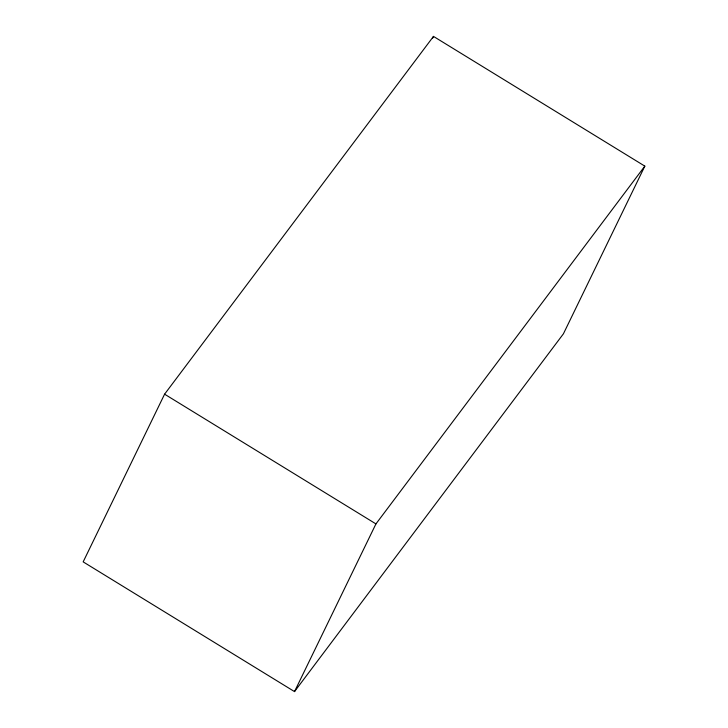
<?xml version="1.0" encoding="UTF-8"?>
<svg xmlns="http://www.w3.org/2000/svg" width="728" height="728" viewBox="0 0 728 728"><rect width="100%" height="100%" fill="white"/><g stroke="black" fill="none" stroke-linecap="round" stroke-linejoin="round"><path stroke-width="1.09" d="M164.592 394.176L83.165 561.87L294.512 691.6L563.408 333.824L644.835 166.13L433.488 36.4L164.592 394.176L375.939 523.905L294.512 691.6M432.496 38.447L433.488 36.4M375.939 523.905L644.835 166.13"/></g></svg>
